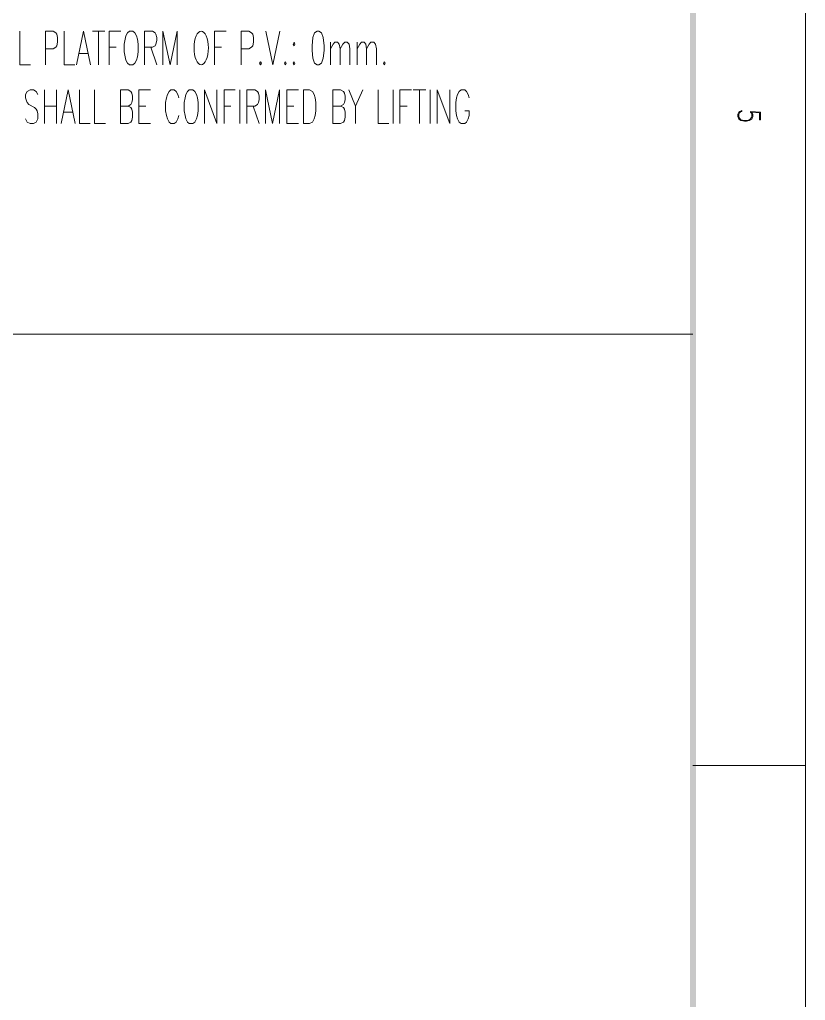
# Model space of a CAD drawing. Header units: millimetres. Extents: x 0 to 588, y 0 to 874.
# Drawn here: x 538.8 to 587.6, y 395.6 to 456.4 of the extents above; entities that cross this region are included whole.
import ezdxf

# ---------------------------------------------------------------- set-up
doc = ezdxf.new("R2010")
doc.units = ezdxf.units.MM
doc.layers.get('0').update_dxf_attribs({"lineweight": 18})

msp = doc.modelspace()

# ---------------------------------------------------------------- hatches: boundary and pattern name
for points in [[(580.453, 6.985), (580.813, 6.985), (580.453, 813.329)], [(580.813, 6.985), (580.453, 813.329), (580.813, 813.329)]]:
    msp.add_hatch(color=0).paths.add_polyline_path(points, flags=0)

# ---------------------------------------------------------------- linework, layer by layer
at = {"color": 0, "lineweight": 0}
for points in [[(587.608, 0), (587.608, 830.792)], [(538.84, 455.74), (538.84, 453.644), (539.496, 453.644)], [(540.427, 453.644), (540.427, 455.74), (540.914, 455.74), (541.083, 455.634), (541.147, 455.549), (541.189, 455.337), (541.189, 455.041), (541.147, 454.829), (541.083, 454.745), (540.914, 454.639), (540.427, 454.639)], [(541.591, 455.74), (541.591, 453.644), (542.248, 453.644)], [(542.354, 453.644), (542.798, 455.74), (543.221, 453.644)], [(543.348, 455.74), (544.11, 455.74)], [(543.729, 455.74), (543.729, 453.644)], [(544.385, 453.644), (544.385, 455.74), (545.105, 455.74)], [(546.587, 453.644), (546.587, 455.74), (547.074, 455.74), (547.243, 455.634), (547.285, 455.549), (547.349, 455.337), (547.349, 455.147), (547.285, 454.935), (547.243, 454.829), (547.074, 454.745), (546.587, 454.745)], [(547.73, 453.644), (547.73, 455.74), (548.174, 453.644), (548.619, 455.74), (548.619, 453.644)], [(550.926, 453.644), (550.926, 455.74), (551.646, 455.74)], [(552.577, 453.644), (552.577, 455.74), (553.064, 455.74), (553.233, 455.634), (553.297, 455.549), (553.339, 455.337), (553.339, 455.041), (553.297, 454.829), (553.233, 454.745), (553.064, 454.639), (552.577, 454.639)], [(554.122, 455.74), (554.545, 453.644), (554.99, 455.74)], [(544.385, 454.745), (544.83, 454.745)], [(546.968, 454.745), (547.349, 453.644)], [(550.926, 454.745), (551.37, 454.745)], [(558.123, 455.041), (558.123, 453.644)], [(558.123, 454.639), (558.292, 454.935), (558.398, 455.041), (558.567, 455.041), (558.673, 454.935), (558.736, 454.639), (558.736, 453.644)], [(558.736, 454.639), (558.885, 454.935), (559.012, 455.041), (559.16, 455.041), (559.287, 454.935), (559.329, 454.639), (559.329, 453.644)], [(559.774, 455.041), (559.774, 453.644)], [(559.774, 454.639), (559.943, 454.935), (560.049, 455.041), (560.218, 455.041), (560.324, 454.935), (560.366, 454.639), (560.366, 453.644)], [(560.366, 454.639), (560.536, 454.935), (560.641, 455.041), (560.811, 455.041), (560.917, 454.935), (560.98, 454.639), (560.98, 453.644)], [(542.523, 454.342), (543.073, 454.342)], [(539.962, 451.803), (539.856, 451.993), (539.687, 452.099), (539.475, 452.099), (539.306, 451.993), (539.2, 451.803), (539.2, 451.591), (539.263, 451.4), (539.306, 451.295), (539.411, 451.189), (539.75, 450.998), (539.856, 450.892), (539.919, 450.786), (539.962, 450.596), (539.962, 450.3), (539.856, 450.088), (539.687, 450.003), (539.475, 450.003), (539.306, 450.088), (539.2, 450.3)], [(540.364, 452.099), (540.364, 450.003)], [(541.126, 452.099), (541.126, 450.003)], [(541.401, 450.003), (541.846, 452.099), (542.269, 450.003)], [(542.544, 452.099), (542.544, 450.003), (543.2, 450.003)], [(543.475, 452.099), (543.475, 450.003), (544.153, 450.003)], [(545.084, 450.003), (545.084, 452.099), (545.571, 452.099), (545.74, 451.993), (545.804, 451.887), (545.846, 451.697), (545.846, 451.485), (545.804, 451.295), (545.74, 451.189), (545.571, 451.083), (545.084, 451.083)], [(546.227, 450.003), (546.227, 452.099), (546.947, 452.099)], [(548.703, 451.591), (548.661, 451.803), (548.555, 451.993), (548.428, 452.099), (548.217, 452.099), (548.111, 451.993), (548.005, 451.803), (547.942, 451.591), (547.878, 451.295), (547.878, 450.786), (547.942, 450.49), (548.005, 450.3), (548.111, 450.088), (548.217, 450.003), (548.428, 450.003), (548.555, 450.088), (548.661, 450.3), (548.703, 450.49)], [(550.312, 450.003), (550.312, 452.099), (551.074, 450.003), (551.074, 452.099)], [(551.519, 450.003), (551.519, 452.099), (552.217, 452.099)], [(552.492, 452.099), (552.492, 450.003)], [(552.937, 450.003), (552.937, 452.099), (553.424, 452.099), (553.593, 451.993), (553.657, 451.887), (553.699, 451.697), (553.699, 451.485), (553.657, 451.295), (553.593, 451.189), (553.424, 451.083), (552.937, 451.083)], [(554.101, 450.003), (554.101, 452.099), (554.524, 450.003), (554.969, 452.099), (554.969, 450.003)], [(555.413, 450.003), (555.413, 452.099), (556.133, 452.099)], [(558.271, 450.003), (558.271, 452.099), (558.758, 452.099), (558.927, 451.993), (558.99, 451.887), (559.033, 451.697), (559.033, 451.485), (558.99, 451.295), (558.927, 451.189), (558.758, 451.083), (558.271, 451.083)], [(559.266, 452.099), (559.689, 451.083), (559.689, 450.003)], [(560.134, 452.099), (559.689, 451.083)], [(561.086, 452.099), (561.086, 450.003), (561.742, 450.003)], [(562.017, 452.099), (562.017, 450.003)], [(562.441, 450.003), (562.441, 452.099), (563.16, 452.099)], [(563.266, 452.099), (564.049, 452.099)], [(563.647, 452.099), (563.647, 450.003)], [(564.324, 452.099), (564.324, 450.003)], [(564.748, 450.003), (564.748, 452.099), (565.531, 450.003), (565.531, 452.099)], [(566.737, 451.591), (566.674, 451.803), (566.568, 451.993), (566.462, 452.099), (566.23, 452.099), (566.124, 451.993), (566.018, 451.803), (565.954, 451.591), (565.912, 451.295), (565.912, 450.786), (565.954, 450.49), (566.018, 450.3), (566.124, 450.088), (566.23, 450.003), (566.462, 450.003), (566.568, 450.088), (566.674, 450.3), (566.737, 450.49), (566.737, 450.786), (566.462, 450.786)], [(540.364, 451.083), (541.126, 451.083)], [(541.57, 450.702), (542.121, 450.702)], [(545.571, 451.083), (545.74, 450.998), (545.804, 450.892), (545.846, 450.702), (545.846, 450.384), (545.804, 450.194), (545.74, 450.088), (545.571, 450.003), (545.084, 450.003)], [(546.227, 451.083), (546.672, 451.083)], [(551.519, 451.083), (551.942, 451.083)], [(553.318, 451.083), (553.699, 450.003)], [(555.413, 451.083), (555.858, 451.083)], [(558.758, 451.083), (558.927, 450.998), (558.99, 450.892), (559.033, 450.702), (559.033, 450.384), (558.99, 450.194), (558.927, 450.088), (558.758, 450.003), (558.271, 450.003)], [(562.441, 451.083), (562.885, 451.083)], [(584.285, 450.702), (584.348, 450.575), (584.348, 450.427), (584.285, 450.279), (584.136, 450.194), (583.946, 450.151), (583.819, 450.151), (583.607, 450.194), (583.48, 450.279), (583.417, 450.427), (583.417, 450.575), (583.48, 450.702), (583.544, 450.744), (583.671, 450.808), (583.671, 450.744)], [(583.734, 450.194), (583.544, 450.279), (583.48, 450.427), (583.48, 450.575), (583.544, 450.702), (583.671, 450.744)], [(583.48, 450.617), (583.607, 450.744)], [(584.2, 450.744), (584.2, 450.702), (584.285, 450.617), (584.285, 450.427), (584.2, 450.279), (584.01, 450.194)], [(584.814, 450.702), (584.2, 450.744)], [(584.75, 450.659), (584.285, 450.702)], [(584.814, 450.702), (584.814, 450.236), (584.75, 450.236), (584.75, 450.659)], [(546.227, 450.003), (546.947, 450.003)], [(555.413, 450.003), (556.133, 450.003)], [(584.285, 450.384), (584.136, 450.236), (583.946, 450.194), (583.819, 450.194), (583.607, 450.236), (583.48, 450.384)], [(455.02, 436.922), (580.623, 436.922)], [(587.608, 410.147), (580.623, 410.147)]]:
    msp.add_lwpolyline(points, dxfattribs=at)
for points in [[(545.655, 455.74), (545.529, 455.634), (545.423, 455.443), (545.38, 455.231), (545.317, 454.935), (545.317, 454.448), (545.38, 454.131), (545.423, 453.94), (545.529, 453.75), (545.655, 453.644), (545.867, 453.644), (545.973, 453.75), (546.079, 453.94), (546.142, 454.131), (546.185, 454.448), (546.185, 454.935), (546.142, 455.231), (546.079, 455.443), (545.973, 455.634), (545.867, 455.74)], [(557.297, 455.74), (557.128, 455.634), (557.022, 455.337), (556.98, 454.829), (556.98, 454.533), (557.022, 454.046), (557.128, 453.75), (557.297, 453.644), (557.403, 453.644), (557.572, 453.75), (557.678, 454.046), (557.742, 454.533), (557.742, 454.829), (557.678, 455.337), (557.572, 455.634), (557.403, 455.74)], [(555.879, 455.041), (555.816, 454.935), (555.879, 454.829), (555.921, 454.935)], [(553.784, 453.834), (553.72, 453.75), (553.784, 453.644), (553.847, 453.75)], [(555.329, 453.834), (555.265, 453.75), (555.329, 453.644), (555.371, 453.75)], [(555.879, 453.834), (555.816, 453.75), (555.879, 453.644), (555.921, 453.75)], [(561.467, 453.834), (561.425, 453.75), (561.467, 453.644), (561.53, 453.75)], [(549.36, 452.099), (549.254, 451.993), (549.148, 451.803), (549.106, 451.591), (549.042, 451.295), (549.042, 450.786), (549.106, 450.49), (549.148, 450.3), (549.254, 450.088), (549.36, 450.003), (549.592, 450.003), (549.698, 450.088), (549.804, 450.3), (549.868, 450.49), (549.91, 450.786), (549.91, 451.295), (549.868, 451.591), (549.804, 451.803), (549.698, 451.993), (549.592, 452.099)], [(556.451, 450.003), (556.451, 452.099), (556.832, 452.099), (557.001, 451.993), (557.107, 451.803), (557.17, 451.591), (557.212, 451.295), (557.212, 450.786), (557.17, 450.49), (557.107, 450.3), (557.001, 450.088), (556.832, 450.003)]]:
    msp.add_lwpolyline(points, close=True, dxfattribs=at)
msp.add_ellipse((550.101, 454.692), major_axis=(0, 1.048), ratio=0.424242, dxfattribs=at)

doc.saveas('drawing.dxf')
